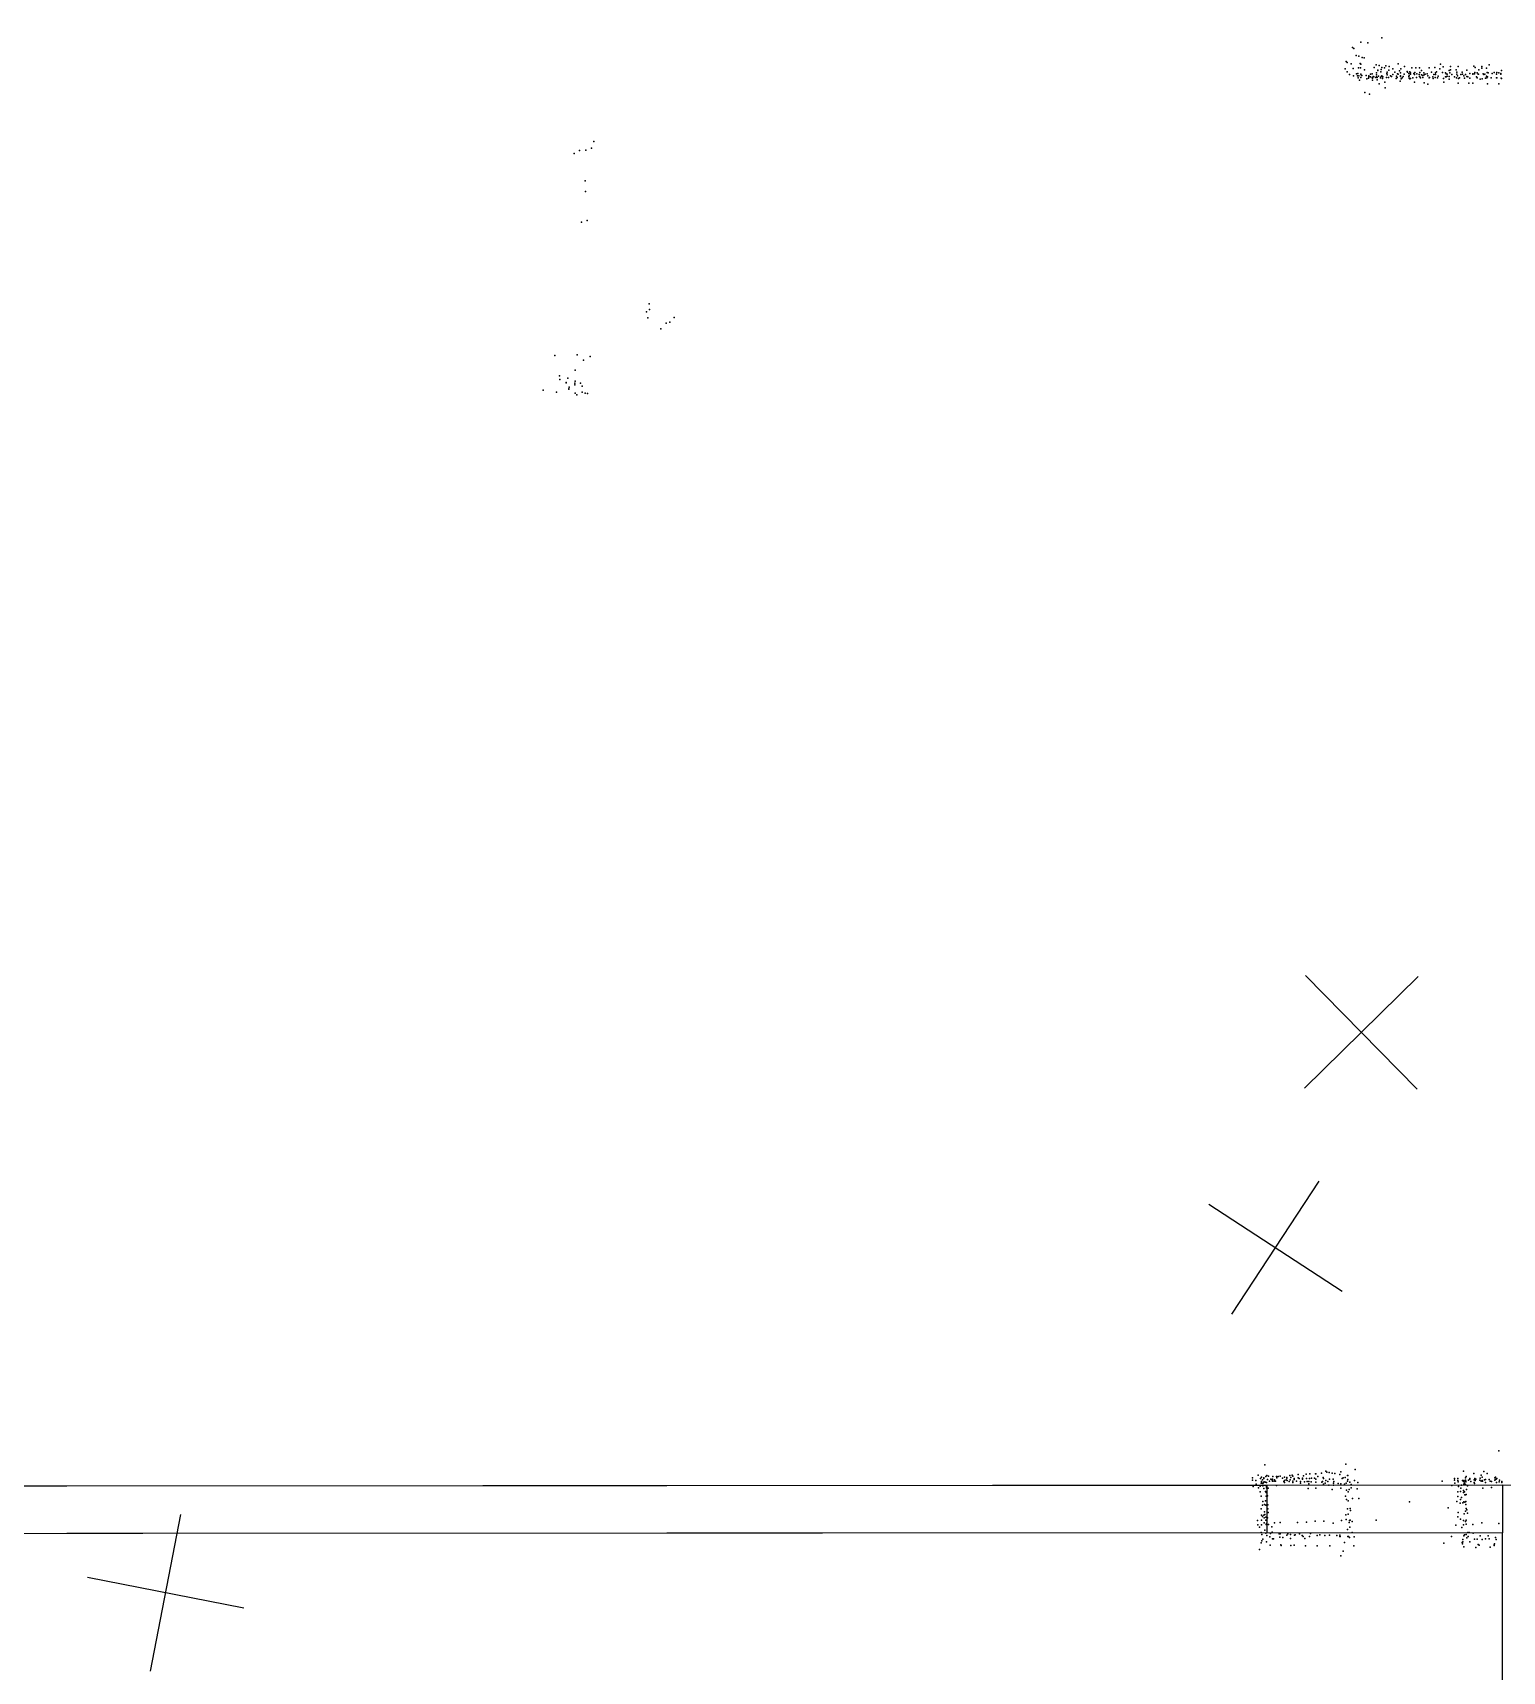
# Model space of a CAD drawing. Header units: millimetres. Extents: x -23456 to 7110, y -22489 to 15514.
# Drawn here: x -9618 to -5928, y -3339 to 775 of the extents above; entities that cross this region are included whole.
import ezdxf

# ---------------------------------------------------------------- set-up
doc = ezdxf.new("R2010")
doc.units = ezdxf.units.MM
for name, color, linetype in [('DOORS', 7, 'Continuous'), ('P', 9, 'Continuous'), ('PANOS', 10, 'Continuous'), ('ROOMS', 1, 'Continuous'), ('WALLS', 3, 'Continuous')]:
    doc.layers.add(name, color=color, linetype=linetype)

msp = doc.modelspace()

# ---------------------------------------------------------------- linework, layer by layer
at = {"layer": 'DOORS'}
msp.add_lwpolyline([(-11039, -2873.5), (-6519.1, -2871.2), (-6519, -2991.2), (-11038.9, -2993.5), (-11039, -2873.5)], dxfattribs=at)
at = {"layer": 'P'}
for p in [(-6283, 751), (-6266, 750), (-6231, 762), (-6320, 703), (-6318, 700), (-6304, 738), (-6301, 735), (-6295, 718), (-6288, 716), (-6280, 713), (-6275, 712), (-6323, 684), (-6318, 677), (-6312, 670), (-6308, 697), (-6303, 685), (-6302, 667), (-6294, 672), (-6292, 667), (-6291, 673), (-6290, 662), (-6289, 687), (-6288, 667), (-6285, 698), (-6284, 687), (-6283, 696), (-6283, 671), (-6283, 663), (-6282, 668), (-6281, 668), (-6274, 682), (-6270, 668), (-6268, 659), (-6264, 661), (-6263, 667), (-6263, 664), (-6259, 671), (-6259, 664), (-6255, 672), (-6255, 662), (-6254, 661), (-6252, 665), (-6251, 664), (-6250, 688), (-6246, 663), (-6245, 694), (-6244, 674), (-6244, 669), (-6244, 669), (-6244, 664), (-6242, 663), (-6241, 681), (-6241, 680), (-6239, 666), (-6237, 693), (-6234, 662), (-6233, 677), (-6232, 683), (-6232, 665), (-6231, 688), (-6231, 667), (-6229, 660), (-6228, 664), (-6224, 687), (-6221, 692), (-6219, 663), (-6218, 673), (-6217, 676), (-6217, 669), (-6214, 663), (-6213, 681), (-6212, 690), (-6209, 667), (-6206, 665), (-6203, 684), (-6203, 670), (-6198, 676), (-6195, 660), (-6194, 666), (-6192, 663), (-6191, 672), (-6190, 697), (-6190, 671), (-6186, 679), (-6184, 674), (-6184, 667), (-6184, 665), (-6183, 684), (-6182, 659), (-6180, 662), (-6177, 665), (-6175, 671), (-6174, 690), (-6167, 678), (-6166, 676), (-6163, 673), (-6163, 665), (-6162, 668), (-6162, 661), (-6160, 677), (-6160, 659), (-6159, 674), (-6159, 671), (-6159, 660), (-6155, 687), (-6153, 662), (-6150, 673), (-6149, 670), (-6148, 675), (-6145, 687), (-6144, 663), (-6143, 672), (-6137, 670), (-6136, 687), (-6136, 665), (-6135, 675), (-6135, 664), (-6134, 662), (-6131, 680), (-6131, 669), (-6128, 668), (-6128, 663), (-6125, 674), (-6124, 669), (-6122, 671), (-6117, 672), (-6115, 667), (-6112, 687), (-6112, 662), (-6111, 663), (-6106, 676), (-6103, 664), (-6102, 660), (-6100, 670), (-6098, 688), (-6097, 663), (-6096, 674), (-6096, 670), (-6093, 677), (-6091, 662), (-6089, 666), (-6085, 684), (-6083, 696), (-6078, 675), (-6078, 675), (-6077, 689), (-6076, 660), (-6071, 674), (-6071, 664), (-6069, 672), (-6069, 664), (-6067, 671), (-6067, 666), (-6062, 680), (-6062, 665), (-6060, 674), (-6058, 690), (-6058, 682), (-6055, 670), (-6048, 664), (-6044, 682), (-6043, 662), (-6042, 676), (-6042, 671), (-6041, 667), (-6039, 690), (-6038, 660), (-6036, 662), (-6032, 670), (-6029, 676), (-6028, 671), (-6025, 667), (-6023, 661), (-6021, 670), (-6017, 681), (-6017, 665), (-6015, 664), (-6010, 673), (-6010, 661), (-6002, 672), (-6002, 671), (-6000, 691), (-5998, 672), (-5997, 675), (-5996, 688), (-5993, 664), (-5991, 674), (-5991, 662), (-5989, 671), (-5988, 671), (-5987, 682), (-5980, 690), (-5980, 686), (-5979, 659), (-5976, 672), (-5975, 670), (-5972, 671), (-5970, 661), (-5968, 686), (-5968, 666), (-5967, 662), (-5966, 675), (-5965, 664), (-5964, 674), (-5961, 694), (-5956, 662), (-5954, 673), (-5949, 675), (-5943, 671), (-5943, 662), (-5942, 675), (-5942, 662), (-5937, 674), (-5932, 673), (-5932, 671), (-5931, 661), (-5930, 680), (-5930, 660), (-6287, 656), (-6273, 625), (-6262, 621), (-6254, 656), (-6242, 657), (-6237, 647), (-6223, 651), (-6222, 637), (-6185, 653), (-6149, 651), (-6124, 649), (-6115, 646), (-6075, 651), (-6062, 658), (-6039, 648), (-6012, 648), (-6002, 648), (-5984, 658), (-5965, 647), (-5937, 647), (-8209, 502), (-8258, 472), (-8245, 479), (-8229, 480), (-8215, 485), (-8231, 403), (-8230, 376), (-8240, 299), (-8226, 304), (-8070, 94), (-8077, 74), (-8073, 59), (-8069, 80), (-8027, 46), (-8018, 48), (-8007, 60), (-8041, 32), (-8307, -35), (-8251, -34), (-8218, -38), (-8256, -72), (-8235, -47), (-8336, -122), (-8295, -86), (-8294, -96), (-8278, -103), (-8278, -104), (-8274, -92), (-8272, -119), (-8272, -120), (-8271, -115), (-8257, -105), (-8257, -109), (-8256, -100), (-8242, -105), (-8238, -112), (-8303, -127), (-8256, -130), (-8252, -134), (-8238, -127), (-8231, -130), (-8225, -131), (-5937, -2785), (-6524, -2820), (-6371, -2836), (-6334, -2838), (-6321, -2819), (-6298, -2832), (-6026, -2836), (-5975, -2837), (-6555, -2853), (-6555, -2859), (-6554, -2875), (-6547, -2860), (-6546, -2869), (-6541, -2846), (-6540, -2878), (-6536, -2874), (-6535, -2855), (-6534, -2866), (-6533, -2851), (-6533, -2862), (-6532, -2866), (-6530, -2858), (-6529, -2867), (-6529, -2873), (-6528, -2865), (-6527, -2853), (-6527, -2855), (-6526, -2863), (-6523, -2864), (-6522, -2850), (-6520, -2865), (-6520, -2875), (-6520, -2878), (-6519, -2847), (-6518, -2857), (-6516, -2879), (-6515, -2849), (-6513, -2861), (-6509, -2856), (-6506, -2859), (-6505, -2856), (-6505, -2861), (-6504, -2850), (-6501, -2861), (-6500, -2858), (-6498, -2861), (-6495, -2850), (-6495, -2872), (-6494, -2853), (-6494, -2853), (-6491, -2850), (-6486, -2849), (-6480, -2854), (-6477, -2862), (-6475, -2851), (-6475, -2860), (-6475, -2865), (-6471, -2858), (-6469, -2852), (-6469, -2854), (-6468, -2860), (-6463, -2862), (-6462, -2847), (-6461, -2858), (-6459, -2852), (-6456, -2846), (-6454, -2849), (-6454, -2861), (-6454, -2865), (-6451, -2855), (-6451, -2857), (-6445, -2861), (-6441, -2845), (-6441, -2853), (-6438, -2855), (-6435, -2862), (-6435, -2866), (-6430, -2854), (-6430, -2856), (-6427, -2848), (-6425, -2863), (-6421, -2844), (-6420, -2855), (-6418, -2862), (-6414, -2862), (-6414, -2868), (-6412, -2855), (-6411, -2843), (-6408, -2863), (-6407, -2854), (-6400, -2854), (-6397, -2843), (-6396, -2843), (-6396, -2856), (-6396, -2864), (-6396, -2879), (-6391, -2850), (-6382, -2841), (-6381, -2864), (-6380, -2862), (-6378, -2852), (-6377, -2855), (-6377, -2869), (-6373, -2866), (-6371, -2860), (-6369, -2839), (-6366, -2862), (-6364, -2871), (-6363, -2840), (-6362, -2856), (-6355, -2841), (-6353, -2856), (-6352, -2866), (-6352, -2871), (-6351, -2862), (-6349, -2842), (-6340, -2867), (-6336, -2845), (-6334, -2868), (-6334, -2879), (-6330, -2855), (-6328, -2853), (-6324, -2869), (-6323, -2852), (-6320, -2866), (-6317, -2847), (-6317, -2861), (-6316, -2847), (-6316, -2857), (-6311, -2864), (-6308, -2870), (-6308, -2878), (-6299, -2860), (-6291, -2865), (-6079, -2861), (-6055, -2872), (-6048, -2855), (-6048, -2859), (-6047, -2866), (-6040, -2855), (-6040, -2860), (-6039, -2863), (-6038, -2875), (-6032, -2879), (-6031, -2871), (-6028, -2860), (-6026, -2862), (-6025, -2860), (-6025, -2869), (-6024, -2863), (-6023, -2867), (-6021, -2853), (-6021, -2859), (-6021, -2870), (-6020, -2861), (-6020, -2863), (-6019, -2850), (-6016, -2873), (-6013, -2859), (-6010, -2855), (-6010, -2856), (-6007, -2862), (-6000, -2842), (-5999, -2858), (-5999, -2865), (-5998, -2867), (-5997, -2855), (-5997, -2856), (-5996, -2860), (-5995, -2856), (-5985, -2859), (-5984, -2854), (-5981, -2846), (-5981, -2861), (-5979, -2851), (-5979, -2860), (-5978, -2861), (-5977, -2879), (-5973, -2858), (-5970, -2857), (-5970, -2865), (-5966, -2842), (-5961, -2857), (-5959, -2861), (-5955, -2862), (-5955, -2877), (-5947, -2853), (-5947, -2859), (-5945, -2851), (-5945, -2857), (-5944, -2856), (-5943, -2865), (-5942, -2855), (-5936, -2863), (-5935, -2859), (-5929, -2862), (-5929, -2865), (-6536, -2888), (-6534, -2899), (-6529, -2912), (-6527, -2880), (-6525, -2920), (-6523, -2887), (-6523, -2911), (-6521, -2890), (-6521, -2899), (-6518, -2898), (-6416, -2880), (-6355, -2882), (-6322, -2899), (-6319, -2884), (-6319, -2907), (-6315, -2888), (-6315, -2911), (-6313, -2882), (-6304, -2905), (-6293, -2881), (-6288, -2905), (-6161, -2913), (-6042, -2912), (-6040, -2888), (-6040, -2900), (-6034, -2917), (-6033, -2887), (-6033, -2907), (-6031, -2902), (-6027, -2916), (-6026, -2885), (-6026, -2890), (-6025, -2913), (-6023, -2888), (-6022, -2896), (-6022, -2914), (-6021, -2896), (-6020, -2912), (-6020, -2920), (-6019, -2895), (-6018, -2882), (-6543, -2960), (-6534, -2931), (-6533, -2947), (-6533, -2959), (-6530, -2922), (-6530, -2950), (-6527, -2947), (-6526, -2953), (-6525, -2938), (-6524, -2945), (-6522, -2922), (-6522, -2952), (-6522, -2959), (-6518, -2953), (-6517, -2921), (-6517, -2931), (-6516, -2940), (-6332, -2960), (-6321, -2946), (-6320, -2958), (-6317, -2931), (-6315, -2944), (-6312, -2960), (-6310, -2930), (-6310, -2959), (-6309, -2935), (-6245, -2959), (-6064, -2928), (-6040, -2951), (-6039, -2940), (-6033, -2957), (-6026, -2960), (-6026, -2960), (-6024, -2943), (-6021, -2937), (-6019, -2930), (-6019, -2959), (-6017, -2933), (-6016, -2942), (-6542, -2971), (-6538, -2977), (-6534, -2990), (-6533, -2971), (-6532, -2995), (-6526, -2966), (-6524, -2984), (-6522, -2992), (-6521, -2970), (-6520, -2968), (-6519, -2998), (-6515, -2970), (-6512, -3001), (-6510, -2992), (-6510, -2993), (-6507, -2976), (-6506, -2989), (-6500, -2966), (-6488, -2994), (-6487, -3002), (-6486, -2965), (-6486, -2994), (-6469, -2997), (-6467, -2994), (-6460, -2995), (-6450, -2997), (-6448, -2996), (-6442, -2965), (-6437, -2994), (-6431, -2998), (-6428, -3000), (-6420, -2964), (-6412, -3000), (-6410, -2993), (-6398, -2962), (-6393, -2998), (-6386, -2996), (-6376, -2962), (-6374, -2998), (-6362, -2997), (-6353, -2967), (-6344, -2998), (-6336, -2997), (-6336, -3000), (-6335, -3000), (-6317, -2983), (-6316, -3000), (-6314, -3000), (-6313, -2965), (-6311, -2977), (-6305, -2963), (-6305, -2990), (-6300, -3001), (-6056, -3000), (-6045, -2972), (-6030, -2978), (-6026, -2971), (-6025, -2999), (-6023, -2996), (-6021, -2963), (-6019, -2969), (-6019, -2995), (-6015, -2990), (-6014, -3000), (-6011, -2990), (-6002, -2970), (-6001, -2992), (-5984, -2999), (-5980, -2966), (-5964, -2999), (-5937, -2968), (-6538, -3033), (-6534, -3016), (-6532, -3011), (-6529, -3007), (-6520, -3014), (-6511, -3022), (-6505, -3006), (-6503, -3006), (-6484, -3021), (-6483, -3023), (-6479, -3003), (-6460, -3005), (-6459, -3023), (-6451, -3022), (-6424, -3005), (-6422, -3024), (-6393, -3024), (-6361, -3024), (-6328, -3037), (-6324, -3015), (-6312, -3003), (-6301, -3024), (-6075, -3017), (-6029, -3015), (-6028, -3019), (-6027, -3008), (-6027, -3014), (-6025, -3026), (-6017, -3004), (-6010, -3014), (-5998, -3007), (-5995, -3028), (-5991, -3007), (-5989, -3020), (-5986, -3022), (-5979, -3008), (-5970, -3006), (-5961, -3006), (-5959, -3027), (-5949, -3021), (-5949, -3023), (-5948, -3019), (-5945, -3003), (-5944, -3008), (-6334, -3049)]:
    msp.add_point(p, dxfattribs=at)
at = {"layer": 'PANOS'}
for points in [[(-6424.8, -1874.5), (-6139.5, -1594.1)], [(-6422.3, -1591.7), (-6141.9, -1877)], [(-6607.4, -2442.5), (-6388.4, -2107.8)], [(-6665.2, -2165.6), (-6330.6, -2384.7)], [(-9321.9, -3338.1), (-9245.6, -2945.4)], [(-9087.4, -3179.9), (-9480.1, -3103.5)]]:
    msp.add_lwpolyline(points, dxfattribs=at)
at = {"layer": 'ROOMS'}
for points in [[(-11049, -2873.5), (-5927.8, -2870.9), (-5927.8, -2870.9), (-4292.1, -2873.5), (-4292.1, -2873.5), (-4292.1, -1464.8), (-4292.1, 1582.8), (-4292.1, 3355.2), (-11049.2, 3355.2), (-11049.2, 620.3), (-11049.2, 181.2), (-11049, -2873.5)], [(-8740.3, -8493.2), (-6267.1, -8493.2), (-4292.1, -8493.2), (-4293.9, -6747.6), (-5365.5, -6747.6), (-5415.5, -6747.6), (-5415.5, -5429.3), (-5415.5, -4111.1), (-5927.8, -4111.1), (-5927.8, -4061.1), (-5927.7, -2990.9), (-11049, -2993.5), (-11049, -2993.5), (-11695.6, -2993.5), (-11695.6, -8493.2), (-10714, -8493.2), (-8740.3, -8493.2)]]:
    msp.add_lwpolyline(points, close=True, dxfattribs=at)
at = {"layer": 'WALLS'}
msp.add_lwpolyline([(-11049, -2873.5), (-5927.8, -2870.9), (-5927.8, -2930.9), (-5927.7, -2990.9), (-11049, -2993.5), (-11049, -2933.5), (-11049, -2873.5)], dxfattribs=at)

doc.saveas('drawing.dxf')
